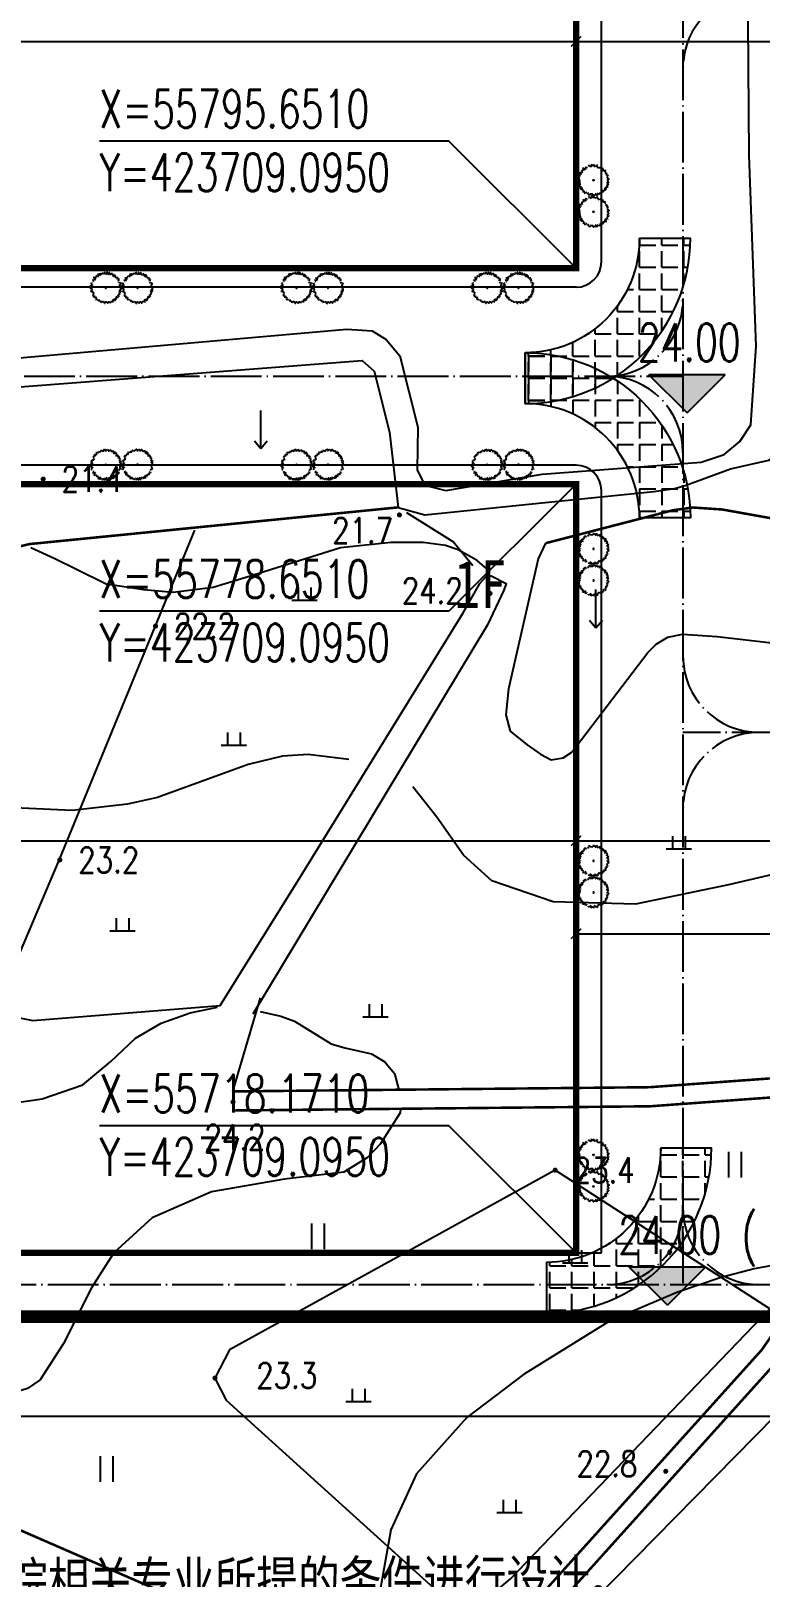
# Model space of a CAD drawing. Header units: millimetres. Extents: x 423323 to 424695, y 55333 to 56284.
# Drawn here: x 423666.2 to 423723.6, y 55692.7 to 55814.3 of the extents above; entities that cross this region are included whole.
import ezdxf
from ezdxf.enums import TextEntityAlignment as Align

# ---------------------------------------------------------------- set-up
doc = ezdxf.new("R2010")
doc.units = ezdxf.units.MM
doc.header["$LTSCALE"] = 1000
for name, pattern in [('DASH', [0.35, 0.25, -0.1]), ('DOTE', [2.42, 2, -0.2, 0.02, -0.2]), ('X3', [5, 4, -1])]:
    doc.linetypes.add(name, pattern=pattern)
for name, color, linetype in [('A绿-1', 82, 'Continuous'), ('DIM_COOR', 3, 'Continuous'), ('DIM_ELEV', 3, 'Continuous'), ('PUB_DIM', 3, 'Continuous'), ('PUB_TEXT', 7, 'Continuous'), ('地形图', 252, 'Continuous'), ('建设布局', 7, 'Continuous'), ('道路', 4, 'Continuous'), ('道路中心线', 1, 'DOTE')]:
    doc.layers.add(name, color=color, linetype=linetype)
doc.styles.add('_TCH_DIM', font='SIMPLEX', dxfattribs={"bigfont": 'GBCBIG'})
doc.styles.add('_TCH_DIM_T3', font='SIMPLEX', dxfattribs={"width": 0.705882, "bigfont": 'GBCBIG'})
doc.styles.add('HZ', font='rs.shx', dxfattribs={"width": 0.8, "bigfont": 'hztxt.shx'})
doc.styles.add('ST', font='', dxfattribs={"width": 0.8})
doc.styles.add('黑体', font='simhei.ttf', dxfattribs={"width": 0.8, "height": 3.5})
doc.styles.get('ST').set_extended_font_data('SimSun')
doc.linetypes.add('10421', pattern='A,2,[150,AAA.SHX,S=1,R=0,X=0,Y=1],1e-11', length=2)
doc.linetypes.add('1161', pattern='A,0,[149,AAA.SHX,S=0.15,R=0,X=0,Y=0],-1.6', length=1.6)
doc.linetypes.add('FENCELINE2', pattern='A,0.25,-0.1,[132,ltypeshp.shx,S=0.1,R=0,X=-0.1,Y=0],-0.1,1', length=1.45)
doc.dimstyles.new('_TCH_ARCH_M_M&&1', dxfattribs={"dimtxt": 2.38, "dimasz": 0.8, "dimexe": 2, "dimexo": 2.4, "dimgap": 0.8, "dimtad": 1, "dimzin": 0, "dimdsep": 46, "dimtxsty": '_TCH_DIM_T3', "dimblk": 'ARCHTICK', "dimcen": 0.09, "dimclrt": 7, "dimazin": 2, "dimtfac": 1, "dimtdec": 0, "dimtix": 1, "dimtmove": 2, "dimatfit": 3, "dimfxl": 0, "dimtolj": 1, "dimtzin": 0, "dimarcsym": 0})

# ---------------------------------------------------------------- blocks, each defined once
blk = doc.blocks.new('gc120')
for p, q in [((0, 0), (0, 3)), ((-0.5, 0.6), (0, 0)), ((0, 0), (0.5, 0.6))]:
    blk.add_line(p, q)
blk = doc.blocks.new('gc121')
for p, q in [((-0.5, -1), (-0.5, 1)), ((0.5, -1), (0.5, 1))]:
    blk.add_line(p, q)
blk = doc.blocks.new('gc119')
for p, q in [((-1, 0), (1, 0)), ((-0.5, 1), (-0.5, 0)), ((0.5, 1), (0.5, 0))]:
    blk.add_line(p, q)
blk = doc.blocks.new('GC200')
at = {"linetype": 'Continuous', "const_width": 0.2, "flags": 128}
blk.add_lwpolyline([(-0.1, 0, 1), (0.1, 0, 1)], format="xyb", close=True, dxfattribs=at)
blk = doc.blocks.new('004')
at = {"layer": 'A绿-1', "color": 0}
for p, q in [((-1068, 284), (-1052, 317)), ((-942, 226), (-1068, 284)), ((-1060, 128), (-1052, 186)), ((-966, 56), (-1060, 128)), ((-1052, 317), (-911, 278)), ((-1052, 186), (-950, 121)), ((-1052, -69), (-1052, 3)), ((-1052, 3), (-966, -3)), ((-982, 428), (-966, 461)), ((-927, 415), (-982, 428)), ((-966, 461), (-864, 454)), ((-966, -3), (-966, 56)), ((-950, 121), (-942, 226)), ((-942, 369), (-927, 415)), ((-887, 324), (-942, 369)), ((-911, 278), (-887, 324)), ((-872, 605), (-895, 533)), ((-895, 533), (-864, 481)), ((-825, 585), (-872, 605)), ((-864, 454), (-840, 461)), ((-793, 644), (-825, 585)), ((-762, 716), (-809, 677)), ((-809, 677), (-793, 644)), ((-699, 834), (-770, 749)), ((-770, 749), (-723, 742)), ((-723, 651), (-762, 716)), ((-723, 742), (-691, 683)), ((-691, 683), (-723, 651)), ((-691, 762), (-699, 834)), ((-534, 794), (-691, 762)), ((-511, 892), (-605, 840)), ((-605, 840), (-534, 794)), ((-456, 866), (-511, 892)), ((-401, 899), (-456, 866)), ((-354, 971), (-440, 997)), ((-440, 997), (-401, 899)), ((-283, 860), (-354, 971)), ((-276, 925), (-283, 860)), ((-244, 925), (-276, 925)), ((-205, 1023), (-268, 997)), ((-268, 997), (-244, 925)), ((-182, 945), (-205, 1023)), ((-134, 964), (-182, 945)), ((70, 1036), (-9, 1030)), ((-9, 1030), (-9, 991)), ((70, 977), (70, 1036)), ((93, 938), (70, 977)), ((132, 906), (93, 938)), ((179, 1023), (132, 906)), ((250, 1017), (179, 1023)), ((266, 945), (250, 1017)), ((321, 912), (266, 945)), ((360, 945), (321, 977)), ((321, 977), (321, 912)), ((360, 847), (360, 945)), ((399, 814), (360, 847)), ((438, 853), (399, 814)), ((478, 827), (438, 853)), ((525, 879), (478, 827)), ((564, 847), (525, 879)), ((532, 768), (564, 847)), ((572, 703), (532, 768)), ((564, 670), (572, 703)), ((595, 638), (564, 670)), ((658, 664), (595, 638)), ((697, 618), (658, 664)), ((744, 670), (697, 618)), ((783, 605), (744, 670)), ((791, 481), (783, 605)), ((830, 500), (791, 481)), ((807, 409), (870, 487)), ((838, 343), (807, 409)), ((870, 487), (830, 500)), ((932, 363), (838, 343)), ((932, 200), (885, 200)), ((885, 200), (909, 160)), ((925, 101), (901, 69)), ((901, 69), (972, 16)), ((909, 278), (964, 311)), ((932, 232), (909, 278)), ((909, 160), (972, 160)), ((972, 160), (925, 101)), ((964, 311), (932, 363)), ((972, 16), (972, -69)), ((-1044, -154), (-1068, -193)), ((-1068, -193), (-1029, -219)), ((-989, -108), (-1052, -69)), ((-982, -173), (-1044, -154)), ((-1029, -219), (-1005, -166)), ((-1013, -278), (-989, -258)), ((-997, -310), (-1013, -278)), ((-919, -356), (-997, -310)), ((-974, -173), (-989, -108)), ((-989, -258), (-950, -278)), ((-934, -180), (-974, -173)), ((-950, -278), (-927, -251)), ((-942, -526), (-927, -480)), ((-864, -500), (-942, -526)), ((-927, -251), (-934, -180)), ((-927, -480), (-887, -441)), ((-887, -441), (-919, -356)), ((-887, -585), (-840, -533)), ((-848, -644), (-887, -585)), ((-840, -533), (-864, -500)), ((-801, -585), (-848, -644)), ((-762, -618), (-801, -585)), ((-636, -729), (-715, -657)), ((-683, -788), (-636, -729)), ((-629, -853), (-683, -788)), ((-574, -801), (-629, -853)), ((-401, -853), (-574, -801)), ((-425, -944), (-401, -853)), ((-385, -964), (-425, -944)), ((-338, -944), (-385, -964)), ((-299, -944), (-338, -944)), ((-260, -1010), (-299, -944)), ((-229, -912), (-260, -1010)), ((-182, -912), (-229, -912)), ((-189, -1010), (-182, -912)), ((-127, -1023), (-189, -1010)), ((-119, -938), (-127, -1023)), ((-56, -958), (-119, -938)), ((-56, -1010), (-56, -958)), ((-17, -997), (-56, -1010)), ((70, -1016), (-17, -997)), ((109, -925), (70, -951)), ((70, -951), (70, -1016)), ((132, -1023), (109, -925)), ((195, -997), (132, -1023)), ((226, -944), (164, -944)), ((164, -944), (195, -997)), ((250, -984), (226, -944)), ((297, -964), (250, -984)), ((297, -833), (274, -918)), ((274, -918), (297, -964)), ((328, -912), (297, -833)), ((360, -918), (328, -912)), ((383, -892), (360, -918)), ((407, -866), (383, -892)), ((438, -873), (407, -866)), ((423, -886), (438, -873)), ((454, -918), (423, -886)), ((470, -807), (446, -801)), ((446, -801), (485, -853)), ((564, -853), (454, -918)), ((509, -794), (470, -807)), ((485, -853), (548, -833)), ((556, -735), (493, -761)), ((493, -761), (509, -794)), ((548, -833), (564, -853)), ((650, -794), (556, -735)), ((674, -761), (650, -794)), ((705, -637), (666, -683)), ((666, -683), (674, -761)), ((760, -650), (705, -637)), ((783, -618), (760, -650)), ((776, -513), (768, -552)), ((768, -552), (830, -585)), ((799, -448), (776, -513)), ((807, -618), (783, -618)), ((815, -493), (799, -448)), ((830, -585), (807, -618)), ((862, -474), (815, -493)), ((870, -278), (846, -336)), ((846, -336), (885, -435)), ((885, -435), (862, -474)), ((948, -310), (870, -278)), ((972, -69), (901, -95)), ((901, -95), (901, -180)), ((901, -180), (948, -219)), ((948, -219), (972, -271)), ((972, -271), (948, -310))]:
    blk.add_line(p, q, dxfattribs=at)
blk.add_circle((-32, 10), 31.3, dxfattribs=at)
blk = doc.blocks.new('A$C0E7F7AE6')
at = {"layer": 'PUB_TEXT', "style": 'ST', "width": 0.8}
for s, height, p in [('说明', 2.2785, (0.6, 30.115)), (':', 2.278, (5.784, 30.051)), ('1', 2.278, (0.614, 25.932)), ('）本图根据业主提供的资料和我院相关专业所提的条件进行设计。', 2.27848, (1.91, 25.916)), ('2', 2.278, (0.633, 22.227)), ('）本图表示拟建建筑与城市道路红线及周围原有建筑、道路、绿地的关系。', 2.27848, (1.929, 22.211)), ('3', 2.278, (0.588, 18.295)), ('）图中标注以建筑物外包尺寸计', 2.27848, (1.884, 18.279)), ('建筑物坐标未注明均以建筑外包标注。', 2.27848, (39.471, 17.818)), (',', 2.278, (38.175, 17.834)), ('）厂区室内外地坪标高为暂定，根据施工现场实际情况做相应调整。', 2.27848, (1.821, 14.211)), ('4', 2.278, (0.525, 14.227)), ('5', 2.278, (0.475, 9.885)), ('）与外围道路衔接时，标高可适当调整，以保证平顺连接。', 2.27848, (1.771, 9.869)), ('6', 2.278, (0.085, 5.567)), ('）图中未表明处标注均以米为单位。', 2.27848, (1.381, 5.552)), ('）所有道路的最小转弯半径均为', 2.27848, (1.328, 1.29)), ('7', 2.278, (0.032, 1.306)), ('9', 2.278, (37.619, 0.845)), ('米。', 2.2785, (38.915, 0.829))]:
    blk.add_text(s, height=height, rotation=359.2974, dxfattribs=at).set_placement(p)
blk = doc.blocks.new('_ArchTick')
at = {"color": 0, "linetype": 'ByBlock', "const_width": 0.15}
blk.add_lwpolyline([(-0.5, -0.5), (0.5, 0.5)], dxfattribs=at)
blk = doc.blocks.new('*D81')
at = {"layer": 'Defpoints', "color": 0}
for p in [(423709.1, 55813.5), (423545.81, 55805.87), (423709.1, 55805.87)]:
    blk.add_point(p, dxfattribs=at)
at = {"layer": 'PUB_DIM', "color": 0, "lineweight": -2}
for p, q in [((423545.81, 55808.27), (423545.81, 55815.5)), ((423709.1, 55808.27), (423709.1, 55815.5)), ((423545.81, 55813.5), (423709.1, 55813.5))]:
    blk.add_line(p, q, dxfattribs=at)
at = {"layer": 'PUB_DIM', "color": 0, "lineweight": -2, "xscale": 0.8, "yscale": 0.8, "zscale": 0.8, "rotation": 180}
blk.add_blockref('_ArchTick', (423545.81, 55813.5), dxfattribs=at)
at = {"layer": 'PUB_DIM', "color": 0, "lineweight": -2, "xscale": 0.8, "yscale": 0.8, "zscale": 0.8}
blk.add_blockref('_ArchTick', (423709.1, 55813.5), dxfattribs=at)
at = {"layer": 'PUB_DIM', "color": 7, "insert": (423627.45, 55815.49), "char_height": 2.38, "attachment_point": 5, "style": '_TCH_DIM_T3'}
blk.add_mtext('\\A1;163.28', dxfattribs=at)
blk = doc.blocks.new('*D82')
at = {"layer": 'Defpoints', "color": 0}
for p in [(423795.01, 55813.5), (423709.1, 55805.87), (423795.01, 55805.87)]:
    blk.add_point(p, dxfattribs=at)
at = {"layer": 'PUB_DIM', "color": 0, "lineweight": -2}
for p, q in [((423709.1, 55808.27), (423709.1, 55815.5)), ((423795.01, 55808.27), (423795.01, 55815.5)), ((423709.1, 55813.5), (423795.01, 55813.5))]:
    blk.add_line(p, q, dxfattribs=at)
at = {"layer": 'PUB_DIM', "color": 0, "lineweight": -2, "xscale": 0.8, "yscale": 0.8, "zscale": 0.8, "rotation": 180}
blk.add_blockref('_ArchTick', (423709.1, 55813.5), dxfattribs=at)
at = {"layer": 'PUB_DIM', "color": 0, "lineweight": -2, "xscale": 0.8, "yscale": 0.8, "zscale": 0.8}
blk.add_blockref('_ArchTick', (423795.01, 55813.5), dxfattribs=at)
at = {"layer": 'PUB_DIM', "color": 7, "insert": (423752.05, 55815.49), "char_height": 2.38, "attachment_point": 5, "style": '_TCH_DIM_T3'}
blk.add_mtext('\\A1;85.92', dxfattribs=at)
blk = doc.blocks.new('*D94')
at = {"layer": 'Defpoints', "color": 0}
for p in [(423709.1, 55751.28), (423773.58, 55751.28), (423773.58, 55743.28)]:
    blk.add_point(p, dxfattribs=at)
at = {"layer": 'PUB_DIM', "color": 0, "lineweight": -2}
for p, q in [((423709.1, 55748.88), (423709.1, 55741.28)), ((423773.58, 55748.88), (423773.58, 55741.28)), ((423709.1, 55743.28), (423773.58, 55743.28))]:
    blk.add_line(p, q, dxfattribs=at)
at = {"layer": 'PUB_DIM', "color": 0, "lineweight": -2, "xscale": 0.8, "yscale": 0.8, "zscale": 0.8, "rotation": 180}
blk.add_blockref('_ArchTick', (423709.1, 55743.28), dxfattribs=at)
at = {"layer": 'PUB_DIM', "color": 0, "lineweight": -2, "xscale": 0.8, "yscale": 0.8, "zscale": 0.8}
blk.add_blockref('_ArchTick', (423773.58, 55743.28), dxfattribs=at)
at = {"layer": 'PUB_DIM', "color": 7, "insert": (423733.7, 55746.03), "char_height": 2.38, "attachment_point": 5, "style": '_TCH_DIM_T3'}
blk.add_mtext('\\A1;64.48', dxfattribs=at)
blk = doc.blocks.new('*D103')
at = {"layer": 'Defpoints', "color": 0}
for p in [(423709.1, 55750.6), (423545.81, 55742.98), (423709.1, 55742.98)]:
    blk.add_point(p, dxfattribs=at)
at = {"layer": 'PUB_DIM', "color": 0, "lineweight": -2}
for p, q in [((423545.81, 55745.38), (423545.81, 55752.6)), ((423709.1, 55745.38), (423709.1, 55752.6)), ((423545.81, 55750.6), (423709.1, 55750.6))]:
    blk.add_line(p, q, dxfattribs=at)
at = {"layer": 'PUB_DIM', "color": 0, "lineweight": -2, "xscale": 0.8, "yscale": 0.8, "zscale": 0.8, "rotation": 180}
blk.add_blockref('_ArchTick', (423545.81, 55750.6), dxfattribs=at)
at = {"layer": 'PUB_DIM', "color": 0, "lineweight": -2, "xscale": 0.8, "yscale": 0.8, "zscale": 0.8}
blk.add_blockref('_ArchTick', (423709.1, 55750.6), dxfattribs=at)
at = {"layer": 'PUB_DIM', "color": 7, "insert": (423627.45, 55752.59), "char_height": 2.38, "attachment_point": 5, "style": '_TCH_DIM_T3'}
blk.add_mtext('\\A1;163.28', dxfattribs=at)
blk = doc.blocks.new('*D104')
at = {"layer": 'Defpoints', "color": 0}
for p in [(423795.01, 55750.6), (423709.1, 55742.98), (423795.01, 55742.98)]:
    blk.add_point(p, dxfattribs=at)
at = {"layer": 'PUB_DIM', "color": 0, "lineweight": -2}
for p, q in [((423709.1, 55745.38), (423709.1, 55752.6)), ((423795.01, 55745.38), (423795.01, 55752.6)), ((423709.1, 55750.6), (423795.01, 55750.6))]:
    blk.add_line(p, q, dxfattribs=at)
at = {"layer": 'PUB_DIM', "color": 0, "lineweight": -2, "xscale": 0.8, "yscale": 0.8, "zscale": 0.8, "rotation": 180}
blk.add_blockref('_ArchTick', (423709.1, 55750.6), dxfattribs=at)
at = {"layer": 'PUB_DIM', "color": 0, "lineweight": -2, "xscale": 0.8, "yscale": 0.8, "zscale": 0.8}
blk.add_blockref('_ArchTick', (423795.01, 55750.6), dxfattribs=at)
at = {"layer": 'PUB_DIM', "color": 7, "insert": (423752.05, 55752.59), "char_height": 2.38, "attachment_point": 5, "style": '_TCH_DIM_T3'}
blk.add_mtext('\\A1;85.92', dxfattribs=at)
blk = doc.blocks.new('*D129')
at = {"layer": 'Defpoints', "color": 0}
for p in [(423431.61, 55713.17), (423795.02, 55713.14), (423795.01, 55705.31)]:
    blk.add_point(p, dxfattribs=at)
at = {"layer": 'PUB_DIM', "color": 0, "lineweight": -2}
for p, q in [((423431.61, 55710.77), (423431.61, 55703.35)), ((423795.01, 55710.74), (423795.01, 55703.31)), ((423431.61, 55705.35), (423795.01, 55705.31))]:
    blk.add_line(p, q, dxfattribs=at)
at = {"layer": 'PUB_DIM', "color": 0, "lineweight": -2, "xscale": 0.8, "yscale": 0.8, "zscale": 0.8}
for p, rotation in [((423431.61, 55705.35), 179.9945794423809), ((423795.01, 55705.31), 359.9945794423808)]:
    blk.add_blockref('_ArchTick', p, dxfattribs=dict(at, rotation=rotation))
at = {"layer": 'PUB_DIM', "color": 7, "insert": (423613.31, 55707.32), "char_height": 2.38, "attachment_point": 5, "rotation": 359.9946, "style": '_TCH_DIM_T3'}
blk.add_mtext('\\A1;363.40', dxfattribs=at)

msp = doc.modelspace()

# ---------------------------------------------------------------- hatches: boundary and pattern name
at = {"linetype": 'ByBlock'}
h = msp.add_hatch(dxfattribs=at)
h.set_pattern_fill('ANGLE', color=250, scale=0.5, angle=-20.77743, style=0)
h.set_pattern_definition([(90, (423714.0925, 55802.708), (1.74625, -1e-09), [1.27, -0.47625]), (360, (423714.0925, 55802.708), (-1e-09, -1.74625), [1.27, -0.47625])])
h.paths.add_polyline_path([(423718.093, 55798, -0.4142136), (423705.093, 55785), (423705.093, 55789, 0.4142136), (423714.093, 55798)])
h = msp.add_hatch(dxfattribs=at)
h.set_pattern_fill('ANGLE', color=250, scale=0.5, angle=-20.77743, style=0)
h.set_pattern_definition([(270, (423714.0925, 55771.2928), (1.74625, 1e-09), [1.27, -0.47625]), (3e-08, (423714.0925, 55771.2928), (-1e-09, 1.74625), [1.27, -0.47625])])
h.paths.add_polyline_path([(423718.093, 55776, 0.4142136), (423705.093, 55789), (423705.093, 55785, -0.4142136), (423714.093, 55776)])
h = msp.add_hatch(dxfattribs=at)
h.set_pattern_fill('ANGLE', color=250, scale=0.5, angle=-20.77743, style=0)
h.set_pattern_definition([(90, (423715.7595, 55731.1191), (1.74625, -1e-09), [1.27, -0.47625]), (360, (423715.7595, 55731.1191), (-1e-09, -1.74625), [1.27, -0.47625])])
h.paths.add_polyline_path([(423719.76, 55726.411, -0.4142136), (423706.76, 55713.411), (423706.76, 55717.411, 0.4142136), (423715.76, 55726.411)])
at = {"layer": 'DIM_ELEV'}
for points in [[(423717.83, 55784.269), (423720.83, 55787.269), (423714.83, 55787.269)], [(423716.29, 55714.036), (423719.29, 55717.036), (423713.29, 55717.036)]]:
    msp.add_hatch(color=256, dxfattribs=at).paths.add_polyline_path(points)

# ---------------------------------------------------------------- linework, layer by layer
at = {"color": 1, "linetype": 'DASH', "ltscale": 0.02, "const_width": 1}
msp.add_lwpolyline([(423795.015, 55713.137), (423431.612, 55713.172), (423431.612, 55853.106), (423600.93, 55853.106), (423600.93, 56107.48), (423785.939, 56107.48), (423795.015, 56099.312), (423795.015, 55713.137)], dxfattribs=at)
at = {"linetype": 'FENCELINE2', "ltscale": 0.005, "const_width": 0.1}
msp.add_lwpolyline([(423795.015, 55713.137), (423431.612, 55713.172), (423431.612, 55853.106), (423600.93, 55853.106), (423600.93, 56107.48), (423785.939, 56107.48), (423795.015, 56099.312), (423795.015, 55978.692)], dxfattribs=at)
at = {"ltscale": 0.5, "const_width": 0.5}
for points in [[(423709.095, 55795.651), (423709.095, 55846.131), (423545.812, 55846.131), (423545.812, 55795.651), (423709.095, 55795.651)], [(423709.095, 55778.651), (423545.812, 55778.651), (423545.812, 55718.171), (423709.095, 55718.171), (423709.095, 55778.651)]]:
    msp.add_lwpolyline(points, dxfattribs=at)
at = {"linetype": 'ByBlock'}
for points in [[(423705.093, 55785, 0.4142136), (423718.093, 55798), (423714.093, 55798, -0.4142136), (423705.093, 55789), (423705.093, 55785)], [(423705.093, 55789, -0.4142136), (423718.093, 55776), (423714.093, 55776, 0.4142136), (423705.093, 55785), (423705.093, 55789)], [(423706.76, 55713.411, 0.4142136), (423719.76, 55726.411), (423715.76, 55726.411, -0.4142136), (423706.76, 55717.411), (423706.76, 55713.411)]]:
    msp.add_lwpolyline(points, format="xyb", dxfattribs=at)
at = {"layer": 'DIM_COOR', "color": 3}
for p, q in [((423699.095, 55805.651), (423671.595, 55805.651)), ((423709.095, 55795.651), (423699.095, 55805.651)), ((423709.095, 55778.651), (423699.095, 55768.651)), ((423699.095, 55768.651), (423671.595, 55768.651)), ((423699.095, 55728.171), (423671.595, 55728.171)), ((423709.095, 55718.171), (423699.095, 55728.171))]:
    msp.add_line(p, q, dxfattribs=at)
at = {"layer": 'DIM_ELEV'}
for p, q in [((423717.83, 55784.269), (423714.83, 55787.269)), ((423720.83, 55787.269), (423714.83, 55787.269)), ((423717.83, 55784.269), (423720.83, 55787.269)), ((423716.29, 55714.036), (423713.29, 55717.036)), ((423719.29, 55717.036), (423713.29, 55717.036)), ((423716.29, 55714.036), (423719.29, 55717.036))]:
    msp.add_line(p, q, dxfattribs=at)
at = {"layer": '地形图', "color": 250, "linetype": '10421', "flags": 128}
for points in [[(423721.242, 55779.876), (423724.262, 55780.546), (423726.036, 55781.648), (423727.037, 55783.231), (423726.92, 55814.71), (423727.331, 55848.102), (423726.973, 55880.84)], [(423611.29, 55733.5), (423617.27, 55754.32), (423617.27, 55754.32), (423617.949, 55755.777), (423619.385, 55758.279), (423632.01, 55776.46), (423634.652, 55779.398), (423636.627, 55780.729), (423637.865, 55781.659), (423641.459, 55783.031), (423647.09, 55784.64), (423650.653, 55785.191), (423692.27, 55788.39), (423693.221, 55787.543), (423694.422, 55782.739), (423695.09, 55776.83), (423697.185, 55776.253), (423706.674, 55777.214), (423715.219, 55778.068), (423716.85, 55778.31), (423717.697, 55778.543), (423721.242, 55779.876)], [(423681.1, 55737.63), (423687.389, 55747.721), (423700.22, 55768.52), (423701.529, 55770.843), (423701.984, 55771.357), (423702.412, 55771.432), (423703.591, 55770.843), (423703.423, 55770.31), (423702.13, 55767.59), (423683.648, 55736.96)]]:
    msp.add_lwpolyline(points, dxfattribs=at)
at = {"layer": '地形图', "color": 250, "linetype": 'Continuous', "flags": 128}
for points in [[(423650.01, 55787.257), (423691.057, 55790.856), (423693.046, 55790.714), (423694.154, 55790.053), (423695.237, 55788.763), (423696.643, 55783.14), (423696.594, 55779.791), (423697.157, 55778.597), (423697.377, 55778.536), (423698.844, 55778.146), (423706.44, 55779.454), (423718.94, 55780.387), (423720.767, 55780.985), (423721.975, 55782.026), (423722.858, 55783.321), (423723.271, 55789.519), (423722.72, 55804.534), (423722.525, 55832.528)], [(423720.855, 55681.684), (423743.894, 55702.925), (423744.668, 55703.449), (423744.96, 55703.53), (423745.401, 55703.382), (423749.522, 55698.995), (423749.92, 55698.81), (423750.325, 55698.872), (423752.612, 55701.117), (423753.01, 55701.7), (423752.957, 55702.144), (423750.037, 55706.601), (423749.53, 55707.58), (423749.083, 55708.795), (423746.917, 55717.515), (423746.65, 55718.15), (423746.227, 55718.702), (423745.406, 55719.478), (423743.331, 55721.005), (423741.558, 55722.038), (423741.14, 55722.2), (423740.49, 55722.084), (423727.91, 55708.54), (423704.305, 55684.531)]]:
    msp.add_lwpolyline(points, dxfattribs=at)
at = {"layer": '地形图', "color": 250, "linetype": 'Continuous', "const_width": 0.2, "flags": 128}
for points in [[(423628.99, 55744.93), (423631.462, 55749.795), (423635.806, 55755.986), (423638.83, 55759.46), (423642.885, 55763.544), (423647.39, 55766.599), (423651.7, 55769.37), (423660.341, 55772.549), (423666.06, 55773.94), (423695.09, 55776.83)], [(423759.889, 55763.641), (423746.524, 55742.936), (423737.638, 55731.658), (423733.589, 55723.404), (423730.551, 55717.742), (423724.886, 55709.592), (423703.086, 55685.387)], [(423736.616, 55732.784), (423714.879, 55731.2), (423682.082, 55730.87)]]:
    msp.add_lwpolyline(points, dxfattribs=at)
for points, elevation in [([(423706.7, 55774.01), (423716.698, 55776.599), (423718.29, 55776.82), (423720.603, 55776.663), (423728.909, 55775.176), (423738.356, 55773.338), (423757.08, 55768.85)], 21.57), ([(423659.04, 55685.06), (423660.834, 55697.8), (423661, 55698.01), (423661.371, 55698.072), (423691.501, 55684.96), (423691.85, 55684.56), (423691.853, 55683.97), (423689.65, 55678.1), (423687.35, 55672.99), (423674.18, 55678.34)], 22.75)]:
    msp.add_lwpolyline(points, dxfattribs=dict(at, elevation=elevation))
at = {"layer": '地形图', "color": 250, "linetype": '1161', "flags": 128}
for points in [[(423700.985, 55772.22), (423699.432, 55774.13), (423695.79, 55776.398)], [(423682.082, 55730.87), (423684.272, 55738.237)]]:
    msp.add_lwpolyline(points, dxfattribs=at)
for points, elevation in [([(423679.055, 55775.026), (423668.41, 55749.12), (423664.256, 55739.283), (423664.54, 55736.83), (423666.342, 55736.44), (423681.1, 55737.63)], 22.23), ([(423724.35, 55713.75), (423707.46, 55724.67), (423681.815, 55710.54), (423680.68, 55708.31), (423681.558, 55706.568), (423699.535, 55690.303), (423701.57, 55690.52), (423703.945, 55692.506), (423724.35, 55713.75)], 22.8)]:
    msp.add_lwpolyline(points, dxfattribs=dict(at, elevation=elevation))
at = {"layer": '地形图', "color": 250, "linetype": 'Continuous', "flags": 128}
for points, elevation in [([(423702.076, 55771.987), (423701.311, 55772.66), (423699.808, 55773.492), (423698.832, 55773.822), (423697.052, 55774.054), (423694.551, 55774.054), (423690.561, 55773.644), (423683.706, 55771.499), (423680.541, 55770.529), (423677.377, 55770.121), (423675.075, 55770.335), (423672.12, 55770.784), (423669.721, 55771.958), (423668.087, 55772.774), (423666.199, 55773.641)], 22), ([(423691.209, 55756.985), (423688.001, 55757.392), (423685.995, 55757.254), (423683.287, 55756.606), (423676.157, 55753.993), (423673.792, 55753.478), (423669.445, 55752.963), (423663.782, 55753.249), (423657.776, 55752.62), (423653.674, 55751.241), (423651.106, 55749.938), (423647.541, 55747.987), (423645.464, 55746.358), (423641.877, 55742.198), (423639.332, 55735.577), (423637.788, 55730.942), (423636.921, 55726.804), (423636.825, 55722.665), (423637.595, 55717.564), (423638.654, 55715.254), (423640.869, 55712.752)], 23), ([(423739.831, 55737.267), (423739.103, 55742.006), (423738.436, 55744.647), (423737.208, 55746.69), (423735.676, 55747.79), (423733.512, 55748.777), (423730.348, 55748.881), (423727.396, 55748.593), (423721.099, 55747.129), (423713.776, 55745.593), (423707.292, 55745.781), (423702.46, 55747.443), (423700.239, 55749.463), (423698.137, 55752.444), (423696.249, 55754.835)], 23), ([(423654.849, 55711.999), (423652.947, 55714.907), (423652.667, 55717.255), (423653.379, 55721.779), (423655.438, 55726.262), (423658.97, 55728.86), (423662.003, 55729.54), (423667.079, 55730.283), (423670.282, 55731.378), (423672.482, 55733.234), (423674.422, 55735.056), (423676.45, 55736.251), (423678.722, 55737.049), (423680.885, 55737.501)], 24), ([(423684.231, 55737.162), (423685.867, 55736.793), (423686.94, 55736.391), (423689.822, 55734.618), (423690.89, 55734.289), (423693.009, 55733.818), (423694.047, 55733.193), (423694.803, 55732.282), (423695.146, 55731.001)], 24), ([(423695.27, 55729.502), (423695.247, 55729.18), (423693.695, 55726.743), (423692.678, 55725.678), (423690.813, 55724.527), (423686.157, 55723.973), (423680.393, 55722.976), (423675.746, 55720.918), (423672.727, 55718.167), (423670.951, 55715.416), (423668.763, 55711.024), (423666.913, 55708.18), (423665.93, 55707.481), (423664.21, 55706.971), (423661.579, 55706.971), (423659.154, 55707.807)], 24), ([(423728.55, 55717.493), (423725.721, 55717.367), (423723.127, 55716.901), (423720.527, 55716.221), (423717.025, 55715.053), (423711.739, 55712.788), (423704.969, 55708.588), (423700.506, 55705.199), (423696.551, 55700.771), (423694.525, 55696.375), (423693.638, 55691.354), (423693.885, 55688.844), (423694.642, 55686.349), (423696.347, 55683.528), (423698.123, 55681.447), (423702.869, 55677.494), (423705.242, 55674.332)], 23)]:
    msp.add_lwpolyline(points, dxfattribs=dict(at, elevation=elevation))
at = {"layer": '地形图', "color": 250, "linetype": '10421', "elevation": 21.57, "flags": 128}
msp.add_lwpolyline([(423706.7, 55774.01), (423706.122, 55772.785), (423703.78, 55762.56), (423703.562, 55760.508), (423703.922, 55759.222), (423705.242, 55758.135), (423706.312, 55757.398), (423707.14, 55756.97), (423708.084, 55757.109), (423708.756, 55757.557), (423714.753, 55765.419), (423715.399, 55766.076), (423716.32, 55766.62), (423717.464, 55766.86), (423720.215, 55766.67), (423738.27, 55764.56), (423757.38, 55763.8)], dxfattribs=at)
at = {"layer": '地形图', "color": 250, "linetype": 'X3', "const_width": 0.2, "flags": 128}
for points in [[(423735.751, 55731.217), (423714.941, 55729.7), (423682.098, 55729.37)], [(423735.751, 55731.217), (423732.254, 55724.09), (423729.27, 55718.528), (423723.709, 55710.526), (423701.971, 55686.391)]]:
    msp.add_lwpolyline(points, dxfattribs=at)
at = {"layer": '建设布局', "color": 1, "linetype": 'Continuous', "flags": 128}
msp.add_lwpolyline([(423431.612, 55595.771), (423775.894, 55595.771), (423795.015, 55614.892), (423795.015, 55713.137), (423431.612, 55713.172)], close=True, dxfattribs=at)
msp.add_lwpolyline([(423431.612, 55595.771), (423775.894, 55595.771), (423795.015, 55614.892), (423795.015, 55713.137), (423431.612, 55713.172)], close=True, dxfattribs=at)
at = {"layer": '道路', "color": 4}
for p, q in [((423711.095, 55796.151), (423711.095, 55845.131)), ((423709.095, 55794.151), (423546.812, 55794.151)), ((423709.095, 55780.151), (423546.812, 55780.151)), ((423711.095, 55718.171), (423711.095, 55778.151)), ((423709.095, 55718.171), (423711.095, 55718.171))]:
    msp.add_line(p, q, dxfattribs=at)
for centre, start, end in [((423709.095, 55796.151), 270, 0), ((423709.095, 55778.151), 0, 90)]:
    msp.add_arc(centre, 2, start, end, dxfattribs=at)
at = {"layer": '道路中心线', "color": 1, "linetype": 'DOTE', "ltscale": 0.002}
for p, q in [((423717.513, 55852.068), (423717.513, 55715.663)), ((423538.252, 55787.151), (423717.513, 55787.151)), ((423784.156, 55759.126), (423717.513, 55759.126)), ((423442.112, 55715.663), (423764.613, 55715.663))]:
    msp.add_line(p, q, dxfattribs=at)
for centre, start, end in [((423723.513, 55811.382), 90, 180), ((423711.513, 55793.151), 270, 0), ((423711.513, 55781.151), 0, 90), ((423723.513, 55765.126), 180, 270), ((423723.513, 55753.126), 90, 180), ((423711.513, 55721.663), 270, 0), ((423723.513, 55721.663), 180, 270)]:
    msp.add_arc(centre, 6, start, end, dxfattribs=at)

# ---------------------------------------------------------------- block references
at = {"ltscale": 0.8, "xscale": 1.320000000000001, "yscale": 1.32, "zscale": 1.32, "rotation": 1.000000000022613}
msp.add_blockref('A$C0E7F7AE6', (423616.386, 55656.298, -2.275), dxfattribs=at)
at = {"layer": 'A绿-1', "yscale": 0.00116705121472478, "zscale": -0.00116705121472478}
for p, xscale, rotation in [((423710.501, 55802.576), 0.001167051214724779, 20.36031932621859), ((423710.515, 55800.098), 0.001167051214724779, 20.36031932621859), ((423672.094, 55794.074), -0.001167051214724779, 69.63968067378136), ((423674.572, 55794.06), -0.001167051214724779, 69.63968067378136), ((423687.094, 55794.074), -0.001167051214724779, 69.63968067378136), ((423689.572, 55794.06), -0.001167051214724779, 69.63968067378136), ((423702.094, 55794.074), -0.001167051214724779, 69.63968067378136), ((423704.572, 55794.06), -0.001167051214724779, 69.63968067378136), ((423672.094, 55780.228), 0.001167051214724779, 110.3603193262186), ((423674.572, 55780.242), 0.001167051214724779, 110.3603193262186), ((423687.094, 55780.228), 0.001167051214724779, 110.3603193262186), ((423689.572, 55780.242), 0.001167051214724779, 110.3603193262186), ((423702.094, 55780.228), 0.001167051214724779, 110.3603193262186), ((423704.572, 55780.242), 0.001167051214724779, 110.3603193262186), ((423710.515, 55773.553), -0.001167051214724779, 159.6396806737815), ((423710.501, 55771.075), -0.001167051214724779, 159.6396806737815), ((423710.515, 55749.001), -0.001167051214724779, 159.6396806737815), ((423710.501, 55746.523), -0.001167051214724779, 159.6396806737815), ((423710.501, 55725.874), 0.001167051214724779, 20.36031932621859), ((423710.515, 55723.396), 0.001167051214724779, 20.36031932621859)]:
    msp.add_blockref('004', p, dxfattribs=dict(at, xscale=xscale, rotation=rotation))
at = {"layer": '地形图', "color": 250, "linetype": 'Continuous'}
for name, p in [('gc120', (423684.284, 55781.46)), ('GC200', (423667.159, 55779.059, 21.38)), ('GC200', (423695.195, 55776.234, 21.73)), ('gc119', (423687.72, 55769.521)), ('GC200', (423702.325, 55770.057, 24.2)), ('gc120', (423710.667, 55767.359)), ('GC200', (423676.004, 55767.489, 22.2)), ('gc119', (423682.158, 55758.11)), ('gc119', (423717.195, 55749.968)), ('GC200', (423668.465, 55749.082, 23.2)), ('gc119', (423673.395, 55743.501)), ('gc119', (423693.319, 55736.743)), ('GC200', (423682.098, 55730.033, 24.2)), ('gc121', (423721.63, 55725.105)), ('GC200', (423707.46, 55724.67, 23.38)), ('gc121', (423688.789, 55719.462)), ('gc119', (423709.035, 55717.383)), ('GC200', (423680.68, 55708.31, 23.31)), ('gc119', (423691.979, 55706.477)), ('gc121', (423672.161, 55701.156)), ('GC200', (423716.157, 55700.974, 22.8)), ('gc119', (423703.851, 55697.733))]:
    msp.add_blockref(name, p, dxfattribs=at)

# ---------------------------------------------------------------- texts
at = {"layer": 'PUB_TEXT'}
for s, height, style, width, p in [('X=55795.6510', 2.975, '_TCH_DIM', 0.705882, (423671.595, 55806.701)), ('Y=423709.0950', 2.975, '_TCH_DIM', 0.705882, (423671.595, 55801.709)), ('24.00', 2.975, '_TCH_DIM', 0.705882, (423713.96, 55788.319)), ('X=55778.6510', 2.975, '_TCH_DIM', 0.705882, (423671.595, 55769.701)), ('1F', 3.7553, '黑体', 0.8, (423699.518, 55768.918)), ('Y=423709.0950', 2.975, '_TCH_DIM', 0.705882, (423671.595, 55764.709)), ('X=55718.1710', 2.975, '_TCH_DIM', 0.705882, (423671.595, 55729.221)), ('Y=423709.0950', 2.975, '_TCH_DIM', 0.705882, (423671.595, 55724.229)), ('24.00', 2.975, '_TCH_DIM', 0.705882, (423712.42, 55718.086)), ('(', 2.975, '_TCH_DIM', 0.705882, (423722.12, 55718.086))]:
    msp.add_text(s, height=height, dxfattribs=dict(at, style=style, width=width)).set_placement(p)
at = {"layer": '地形图', "color": 250, "linetype": 'Continuous', "style": 'HZ', "width": 0.8}
for s, p in [('21.4', (423671.009, 55779.059)), ('21.7', (423692.299, 55775.014)), ('24.2', (423697.781, 55770.269)), ('22.2', (423679.854, 55767.489)), ('23.2', (423672.315, 55749.082)), ('24.2', (423682.252, 55727.264)), ('23.4', (423711.31, 55724.67)), ('23.3', (423686.326, 55708.511)), ('22.8', (423711.529, 55701.567))]:
    msp.add_text(s, height=2, dxfattribs=at).set_placement(p, align=Align.MIDDLE)

# ---------------------------------------------------------------- dimensions: what is measured, and where the dimension line sits
at = {"layer": 'PUB_DIM'}
for p1, p2, distance, text, picture, middle in [((423545.812, 55805.874), (423709.095, 55805.874), 7.624, '163.28', '*D81', (423627.453, 55815.488)), ((423709.095, 55805.874), (423795.015, 55805.874), 7.624, '85.92', '*D82', (423752.055, 55815.488)), ((423545.812, 55742.975), (423709.095, 55742.975), 7.624, '163.28', '*D103', (423627.453, 55752.589)), ((423709.095, 55742.975), (423795.015, 55742.975), 7.624, '85.92', '*D104', (423752.055, 55752.589)), ((423431.612, 55713.172), (423795.015, 55713.137), -7.826, '363.40', '*D129', (423613.313, 55707.319))]:
    dim = msp.add_aligned_dim(p1=p1, p2=p2, distance=distance, text=text, dimstyle='_TCH_ARCH_M_M&&1', dxfattribs=at)
    dim.commit()
    dim.dimension.update_dxf_attribs({"geometry": picture, "text_midpoint": middle})
dim = msp.add_linear_dim(base=(423773.575, 55743.275), p1=(423709.095, 55751.275), p2=(423773.575, 55751.275), angle=0, text='64.48', dimstyle='_TCH_ARCH_M_M&&1', dxfattribs=at)
dim.commit()
dim.dimension.update_dxf_attribs({"geometry": '*D94', "text_midpoint": (423733.698, 55746.025), "dimtype": 161})

doc.saveas('drawing.dxf')
